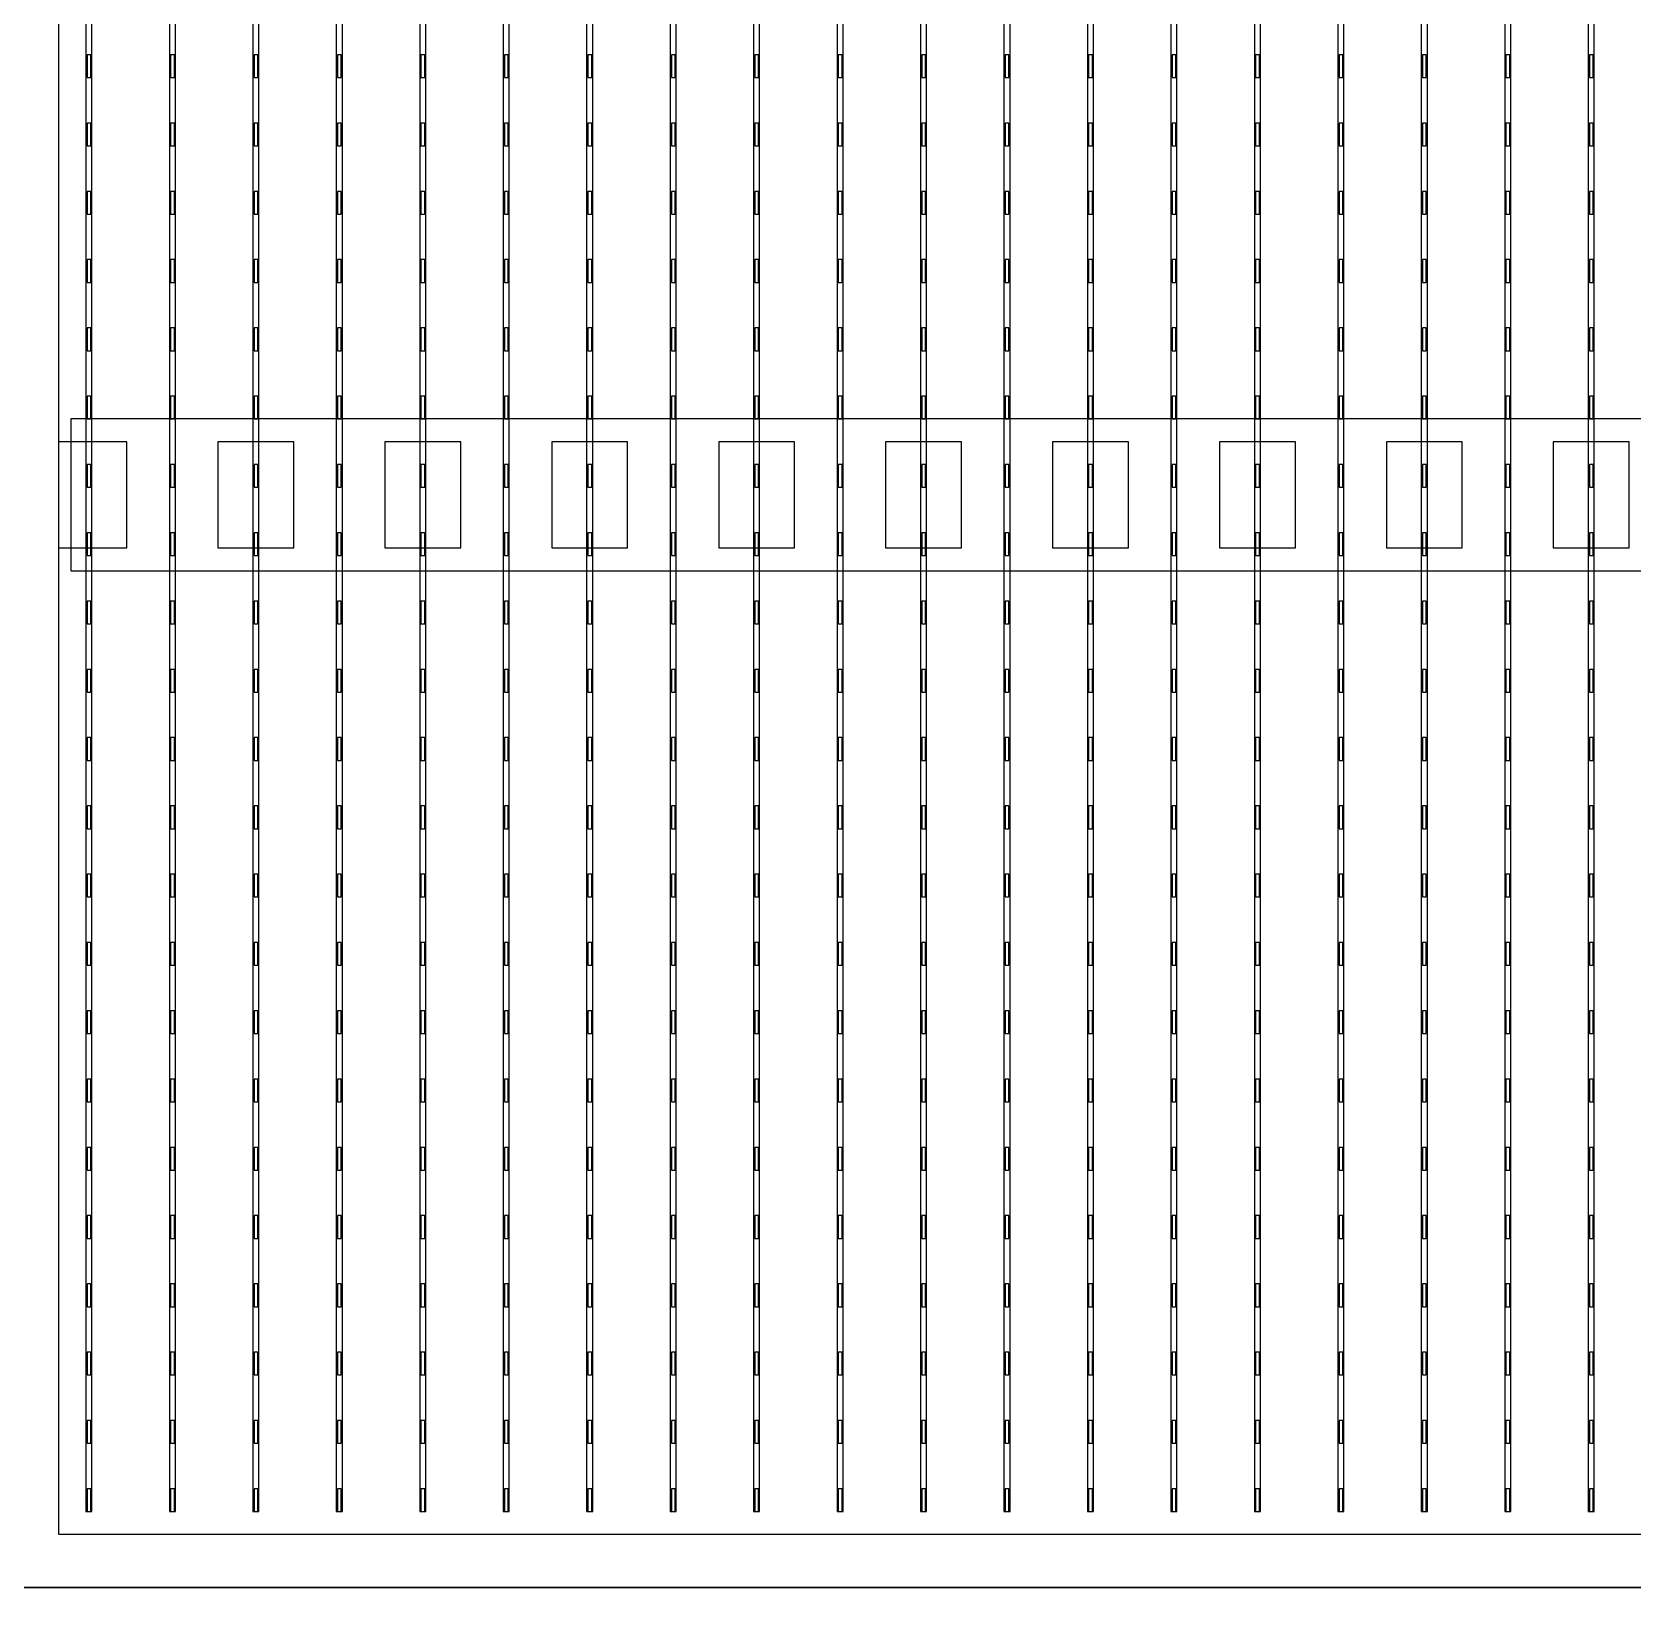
# Model space of a CAD drawing. Header units: millimetres. Extents: x -18 to 142, y -7 to 153.
# Drawn here: x 104.14 to 114.7, y 20.22 to 30.65 of the extents above; entities that cross this region are included whole.
import ezdxf

# ---------------------------------------------------------------- set-up
doc = ezdxf.new("R2010")
doc.units = ezdxf.units.MM
for name, color, linetype in [('BUSBARS', 3, 'Continuous'), ('CELLS', 5, 'Continuous'), ('CONTACT_PADS', 2, 'Continuous'), ('DICING', 4, 'Continuous'), ('FINGERS', 1, 'Continuous'), ('INSULATION', 2, 'Continuous')]:
    doc.layers.add(name, color=color, linetype=linetype)

msp = doc.modelspace()

# ---------------------------------------------------------------- linework, layer by layer
at = {"layer": 'BUSBARS'}
msp.add_lwpolyline([(124.44, 27.1), (124.44, 28.1), (104.4, 28.1), (104.4, 27.1), (124.44, 27.1)], close=True, dxfattribs=at)
at = {"layer": 'CELLS'}
for points in [[(124.87, 20.4), (124.87, 41.3), (103.97, 41.3), (103.97, 20.4), (124.87, 20.4)], [(124.87, -0.5), (124.87, 20.4), (103.97, 20.4), (103.97, -0.5), (124.87, -0.5)]]:
    msp.add_lwpolyline(points, close=True, dxfattribs=at)
at = {"layer": 'CONTACT_PADS'}
for points in [[(104.533, 30.35), (104.533, 30.5), (104.508, 30.5), (104.508, 30.35), (104.533, 30.35)], [(105.083, 30.35), (105.083, 30.5), (105.058, 30.5), (105.058, 30.35), (105.083, 30.35)], [(105.633, 30.35), (105.633, 30.5), (105.608, 30.5), (105.608, 30.35), (105.633, 30.35)], [(106.183, 30.35), (106.183, 30.5), (106.158, 30.5), (106.158, 30.35), (106.183, 30.35)], [(106.733, 30.35), (106.733, 30.5), (106.708, 30.5), (106.708, 30.35), (106.733, 30.35)], [(107.283, 30.35), (107.283, 30.5), (107.258, 30.5), (107.258, 30.35), (107.283, 30.35)], [(107.833, 30.35), (107.833, 30.5), (107.808, 30.5), (107.808, 30.35), (107.833, 30.35)], [(108.383, 30.35), (108.383, 30.5), (108.358, 30.5), (108.358, 30.35), (108.383, 30.35)], [(108.933, 30.35), (108.933, 30.5), (108.908, 30.5), (108.908, 30.35), (108.933, 30.35)], [(109.483, 30.35), (109.483, 30.5), (109.458, 30.5), (109.458, 30.35), (109.483, 30.35)], [(110.033, 30.35), (110.033, 30.5), (110.008, 30.5), (110.008, 30.35), (110.033, 30.35)], [(110.583, 30.35), (110.583, 30.5), (110.558, 30.5), (110.558, 30.35), (110.583, 30.35)], [(111.133, 30.35), (111.133, 30.5), (111.108, 30.5), (111.108, 30.35), (111.133, 30.35)], [(111.683, 30.35), (111.683, 30.5), (111.658, 30.5), (111.658, 30.35), (111.683, 30.35)], [(112.233, 30.35), (112.233, 30.5), (112.208, 30.5), (112.208, 30.35), (112.233, 30.35)], [(112.783, 30.35), (112.783, 30.5), (112.758, 30.5), (112.758, 30.35), (112.783, 30.35)], [(113.333, 30.35), (113.333, 30.5), (113.308, 30.5), (113.308, 30.35), (113.333, 30.35)], [(113.883, 30.35), (113.883, 30.5), (113.858, 30.5), (113.858, 30.35), (113.883, 30.35)], [(114.433, 30.35), (114.433, 30.5), (114.408, 30.5), (114.408, 30.35), (114.433, 30.35)], [(104.533, 29.9), (104.533, 30.05), (104.508, 30.05), (104.508, 29.9), (104.533, 29.9)], [(105.083, 29.9), (105.083, 30.05), (105.058, 30.05), (105.058, 29.9), (105.083, 29.9)], [(105.633, 29.9), (105.633, 30.05), (105.608, 30.05), (105.608, 29.9), (105.633, 29.9)], [(106.183, 29.9), (106.183, 30.05), (106.158, 30.05), (106.158, 29.9), (106.183, 29.9)], [(106.733, 29.9), (106.733, 30.05), (106.708, 30.05), (106.708, 29.9), (106.733, 29.9)], [(107.283, 29.9), (107.283, 30.05), (107.258, 30.05), (107.258, 29.9), (107.283, 29.9)], [(107.833, 29.9), (107.833, 30.05), (107.808, 30.05), (107.808, 29.9), (107.833, 29.9)], [(108.383, 29.9), (108.383, 30.05), (108.358, 30.05), (108.358, 29.9), (108.383, 29.9)], [(108.933, 29.9), (108.933, 30.05), (108.908, 30.05), (108.908, 29.9), (108.933, 29.9)], [(109.483, 29.9), (109.483, 30.05), (109.458, 30.05), (109.458, 29.9), (109.483, 29.9)], [(110.033, 29.9), (110.033, 30.05), (110.008, 30.05), (110.008, 29.9), (110.033, 29.9)], [(110.583, 29.9), (110.583, 30.05), (110.558, 30.05), (110.558, 29.9), (110.583, 29.9)], [(111.133, 29.9), (111.133, 30.05), (111.108, 30.05), (111.108, 29.9), (111.133, 29.9)], [(111.683, 29.9), (111.683, 30.05), (111.658, 30.05), (111.658, 29.9), (111.683, 29.9)], [(112.233, 29.9), (112.233, 30.05), (112.208, 30.05), (112.208, 29.9), (112.233, 29.9)], [(112.783, 29.9), (112.783, 30.05), (112.758, 30.05), (112.758, 29.9), (112.783, 29.9)], [(113.333, 29.9), (113.333, 30.05), (113.308, 30.05), (113.308, 29.9), (113.333, 29.9)], [(113.883, 29.9), (113.883, 30.05), (113.858, 30.05), (113.858, 29.9), (113.883, 29.9)], [(114.433, 29.9), (114.433, 30.05), (114.408, 30.05), (114.408, 29.9), (114.433, 29.9)], [(104.533, 29.45), (104.533, 29.6), (104.508, 29.6), (104.508, 29.45), (104.533, 29.45)], [(105.083, 29.45), (105.083, 29.6), (105.058, 29.6), (105.058, 29.45), (105.083, 29.45)], [(105.633, 29.45), (105.633, 29.6), (105.608, 29.6), (105.608, 29.45), (105.633, 29.45)], [(106.183, 29.45), (106.183, 29.6), (106.158, 29.6), (106.158, 29.45), (106.183, 29.45)], [(106.733, 29.45), (106.733, 29.6), (106.708, 29.6), (106.708, 29.45), (106.733, 29.45)], [(107.283, 29.45), (107.283, 29.6), (107.258, 29.6), (107.258, 29.45), (107.283, 29.45)], [(107.833, 29.45), (107.833, 29.6), (107.808, 29.6), (107.808, 29.45), (107.833, 29.45)], [(108.383, 29.45), (108.383, 29.6), (108.358, 29.6), (108.358, 29.45), (108.383, 29.45)], [(108.933, 29.45), (108.933, 29.6), (108.908, 29.6), (108.908, 29.45), (108.933, 29.45)], [(109.483, 29.45), (109.483, 29.6), (109.458, 29.6), (109.458, 29.45), (109.483, 29.45)], [(110.033, 29.45), (110.033, 29.6), (110.008, 29.6), (110.008, 29.45), (110.033, 29.45)], [(110.583, 29.45), (110.583, 29.6), (110.558, 29.6), (110.558, 29.45), (110.583, 29.45)], [(111.133, 29.45), (111.133, 29.6), (111.108, 29.6), (111.108, 29.45), (111.133, 29.45)], [(111.683, 29.45), (111.683, 29.6), (111.658, 29.6), (111.658, 29.45), (111.683, 29.45)], [(112.233, 29.45), (112.233, 29.6), (112.208, 29.6), (112.208, 29.45), (112.233, 29.45)], [(112.783, 29.45), (112.783, 29.6), (112.758, 29.6), (112.758, 29.45), (112.783, 29.45)], [(113.333, 29.45), (113.333, 29.6), (113.308, 29.6), (113.308, 29.45), (113.333, 29.45)], [(113.883, 29.45), (113.883, 29.6), (113.858, 29.6), (113.858, 29.45), (113.883, 29.45)], [(114.433, 29.45), (114.433, 29.6), (114.408, 29.6), (114.408, 29.45), (114.433, 29.45)], [(104.533, 29), (104.533, 29.15), (104.508, 29.15), (104.508, 29), (104.533, 29)], [(105.083, 29), (105.083, 29.15), (105.058, 29.15), (105.058, 29), (105.083, 29)], [(105.633, 29), (105.633, 29.15), (105.608, 29.15), (105.608, 29), (105.633, 29)], [(106.183, 29), (106.183, 29.15), (106.158, 29.15), (106.158, 29), (106.183, 29)], [(106.733, 29), (106.733, 29.15), (106.708, 29.15), (106.708, 29), (106.733, 29)], [(107.283, 29), (107.283, 29.15), (107.258, 29.15), (107.258, 29), (107.283, 29)], [(107.833, 29), (107.833, 29.15), (107.808, 29.15), (107.808, 29), (107.833, 29)], [(108.383, 29), (108.383, 29.15), (108.358, 29.15), (108.358, 29), (108.383, 29)], [(108.933, 29), (108.933, 29.15), (108.908, 29.15), (108.908, 29), (108.933, 29)], [(109.483, 29), (109.483, 29.15), (109.458, 29.15), (109.458, 29), (109.483, 29)], [(110.033, 29), (110.033, 29.15), (110.008, 29.15), (110.008, 29), (110.033, 29)], [(110.583, 29), (110.583, 29.15), (110.558, 29.15), (110.558, 29), (110.583, 29)], [(111.133, 29), (111.133, 29.15), (111.108, 29.15), (111.108, 29), (111.133, 29)], [(111.683, 29), (111.683, 29.15), (111.658, 29.15), (111.658, 29), (111.683, 29)], [(112.233, 29), (112.233, 29.15), (112.208, 29.15), (112.208, 29), (112.233, 29)], [(112.783, 29), (112.783, 29.15), (112.758, 29.15), (112.758, 29), (112.783, 29)], [(113.333, 29), (113.333, 29.15), (113.308, 29.15), (113.308, 29), (113.333, 29)], [(113.883, 29), (113.883, 29.15), (113.858, 29.15), (113.858, 29), (113.883, 29)], [(114.433, 29), (114.433, 29.15), (114.408, 29.15), (114.408, 29), (114.433, 29)], [(104.533, 28.55), (104.533, 28.7), (104.508, 28.7), (104.508, 28.55), (104.533, 28.55)], [(105.083, 28.55), (105.083, 28.7), (105.058, 28.7), (105.058, 28.55), (105.083, 28.55)], [(105.633, 28.55), (105.633, 28.7), (105.608, 28.7), (105.608, 28.55), (105.633, 28.55)], [(106.183, 28.55), (106.183, 28.7), (106.158, 28.7), (106.158, 28.55), (106.183, 28.55)], [(106.733, 28.55), (106.733, 28.7), (106.708, 28.7), (106.708, 28.55), (106.733, 28.55)], [(107.283, 28.55), (107.283, 28.7), (107.258, 28.7), (107.258, 28.55), (107.283, 28.55)], [(107.833, 28.55), (107.833, 28.7), (107.808, 28.7), (107.808, 28.55), (107.833, 28.55)], [(108.383, 28.55), (108.383, 28.7), (108.358, 28.7), (108.358, 28.55), (108.383, 28.55)], [(108.933, 28.55), (108.933, 28.7), (108.908, 28.7), (108.908, 28.55), (108.933, 28.55)], [(109.483, 28.55), (109.483, 28.7), (109.458, 28.7), (109.458, 28.55), (109.483, 28.55)], [(110.033, 28.55), (110.033, 28.7), (110.008, 28.7), (110.008, 28.55), (110.033, 28.55)], [(110.583, 28.55), (110.583, 28.7), (110.558, 28.7), (110.558, 28.55), (110.583, 28.55)], [(111.133, 28.55), (111.133, 28.7), (111.108, 28.7), (111.108, 28.55), (111.133, 28.55)], [(111.683, 28.55), (111.683, 28.7), (111.658, 28.7), (111.658, 28.55), (111.683, 28.55)], [(112.233, 28.55), (112.233, 28.7), (112.208, 28.7), (112.208, 28.55), (112.233, 28.55)], [(112.783, 28.55), (112.783, 28.7), (112.758, 28.7), (112.758, 28.55), (112.783, 28.55)], [(113.333, 28.55), (113.333, 28.7), (113.308, 28.7), (113.308, 28.55), (113.333, 28.55)], [(113.883, 28.55), (113.883, 28.7), (113.858, 28.7), (113.858, 28.55), (113.883, 28.55)], [(114.433, 28.55), (114.433, 28.7), (114.408, 28.7), (114.408, 28.55), (114.433, 28.55)], [(104.533, 28.1), (104.533, 28.25), (104.508, 28.25), (104.508, 28.1), (104.533, 28.1)], [(105.083, 28.1), (105.083, 28.25), (105.058, 28.25), (105.058, 28.1), (105.083, 28.1)], [(105.633, 28.1), (105.633, 28.25), (105.608, 28.25), (105.608, 28.1), (105.633, 28.1)], [(106.183, 28.1), (106.183, 28.25), (106.158, 28.25), (106.158, 28.1), (106.183, 28.1)], [(106.733, 28.1), (106.733, 28.25), (106.708, 28.25), (106.708, 28.1), (106.733, 28.1)], [(107.283, 28.1), (107.283, 28.25), (107.258, 28.25), (107.258, 28.1), (107.283, 28.1)], [(107.833, 28.1), (107.833, 28.25), (107.808, 28.25), (107.808, 28.1), (107.833, 28.1)], [(108.383, 28.1), (108.383, 28.25), (108.358, 28.25), (108.358, 28.1), (108.383, 28.1)], [(108.933, 28.1), (108.933, 28.25), (108.908, 28.25), (108.908, 28.1), (108.933, 28.1)], [(109.483, 28.1), (109.483, 28.25), (109.458, 28.25), (109.458, 28.1), (109.483, 28.1)], [(110.033, 28.1), (110.033, 28.25), (110.008, 28.25), (110.008, 28.1), (110.033, 28.1)], [(110.583, 28.1), (110.583, 28.25), (110.558, 28.25), (110.558, 28.1), (110.583, 28.1)], [(111.133, 28.1), (111.133, 28.25), (111.108, 28.25), (111.108, 28.1), (111.133, 28.1)], [(111.683, 28.1), (111.683, 28.25), (111.658, 28.25), (111.658, 28.1), (111.683, 28.1)], [(112.233, 28.1), (112.233, 28.25), (112.208, 28.25), (112.208, 28.1), (112.233, 28.1)], [(112.783, 28.1), (112.783, 28.25), (112.758, 28.25), (112.758, 28.1), (112.783, 28.1)], [(113.333, 28.1), (113.333, 28.25), (113.308, 28.25), (113.308, 28.1), (113.333, 28.1)], [(113.883, 28.1), (113.883, 28.25), (113.858, 28.25), (113.858, 28.1), (113.883, 28.1)], [(114.433, 28.1), (114.433, 28.25), (114.408, 28.25), (114.408, 28.1), (114.433, 28.1)], [(104.533, 27.65), (104.533, 27.8), (104.508, 27.8), (104.508, 27.65), (104.533, 27.65)], [(105.083, 27.65), (105.083, 27.8), (105.058, 27.8), (105.058, 27.65), (105.083, 27.65)], [(105.633, 27.65), (105.633, 27.8), (105.608, 27.8), (105.608, 27.65), (105.633, 27.65)], [(106.183, 27.65), (106.183, 27.8), (106.158, 27.8), (106.158, 27.65), (106.183, 27.65)], [(106.733, 27.65), (106.733, 27.8), (106.708, 27.8), (106.708, 27.65), (106.733, 27.65)], [(107.283, 27.65), (107.283, 27.8), (107.258, 27.8), (107.258, 27.65), (107.283, 27.65)], [(107.833, 27.65), (107.833, 27.8), (107.808, 27.8), (107.808, 27.65), (107.833, 27.65)], [(108.383, 27.65), (108.383, 27.8), (108.358, 27.8), (108.358, 27.65), (108.383, 27.65)], [(108.933, 27.65), (108.933, 27.8), (108.908, 27.8), (108.908, 27.65), (108.933, 27.65)], [(109.483, 27.65), (109.483, 27.8), (109.458, 27.8), (109.458, 27.65), (109.483, 27.65)], [(110.033, 27.65), (110.033, 27.8), (110.008, 27.8), (110.008, 27.65), (110.033, 27.65)], [(110.583, 27.65), (110.583, 27.8), (110.558, 27.8), (110.558, 27.65), (110.583, 27.65)], [(111.133, 27.65), (111.133, 27.8), (111.108, 27.8), (111.108, 27.65), (111.133, 27.65)], [(111.683, 27.65), (111.683, 27.8), (111.658, 27.8), (111.658, 27.65), (111.683, 27.65)], [(112.233, 27.65), (112.233, 27.8), (112.208, 27.8), (112.208, 27.65), (112.233, 27.65)], [(112.783, 27.65), (112.783, 27.8), (112.758, 27.8), (112.758, 27.65), (112.783, 27.65)], [(113.333, 27.65), (113.333, 27.8), (113.308, 27.8), (113.308, 27.65), (113.333, 27.65)], [(113.883, 27.65), (113.883, 27.8), (113.858, 27.8), (113.858, 27.65), (113.883, 27.65)], [(114.433, 27.65), (114.433, 27.8), (114.408, 27.8), (114.408, 27.65), (114.433, 27.65)], [(104.533, 27.2), (104.533, 27.35), (104.508, 27.35), (104.508, 27.2), (104.533, 27.2)], [(105.083, 27.2), (105.083, 27.35), (105.058, 27.35), (105.058, 27.2), (105.083, 27.2)], [(105.633, 27.2), (105.633, 27.35), (105.608, 27.35), (105.608, 27.2), (105.633, 27.2)], [(106.183, 27.2), (106.183, 27.35), (106.158, 27.35), (106.158, 27.2), (106.183, 27.2)], [(106.733, 27.2), (106.733, 27.35), (106.708, 27.35), (106.708, 27.2), (106.733, 27.2)], [(107.283, 27.2), (107.283, 27.35), (107.258, 27.35), (107.258, 27.2), (107.283, 27.2)], [(107.833, 27.2), (107.833, 27.35), (107.808, 27.35), (107.808, 27.2), (107.833, 27.2)], [(108.383, 27.2), (108.383, 27.35), (108.358, 27.35), (108.358, 27.2), (108.383, 27.2)], [(108.933, 27.2), (108.933, 27.35), (108.908, 27.35), (108.908, 27.2), (108.933, 27.2)], [(109.483, 27.2), (109.483, 27.35), (109.458, 27.35), (109.458, 27.2), (109.483, 27.2)], [(110.033, 27.2), (110.033, 27.35), (110.008, 27.35), (110.008, 27.2), (110.033, 27.2)], [(110.583, 27.2), (110.583, 27.35), (110.558, 27.35), (110.558, 27.2), (110.583, 27.2)], [(111.133, 27.2), (111.133, 27.35), (111.108, 27.35), (111.108, 27.2), (111.133, 27.2)], [(111.683, 27.2), (111.683, 27.35), (111.658, 27.35), (111.658, 27.2), (111.683, 27.2)], [(112.233, 27.2), (112.233, 27.35), (112.208, 27.35), (112.208, 27.2), (112.233, 27.2)], [(112.783, 27.2), (112.783, 27.35), (112.758, 27.35), (112.758, 27.2), (112.783, 27.2)], [(113.333, 27.2), (113.333, 27.35), (113.308, 27.35), (113.308, 27.2), (113.333, 27.2)], [(113.883, 27.2), (113.883, 27.35), (113.858, 27.35), (113.858, 27.2), (113.883, 27.2)], [(114.433, 27.2), (114.433, 27.35), (114.408, 27.35), (114.408, 27.2), (114.433, 27.2)], [(104.533, 26.75), (104.533, 26.9), (104.508, 26.9), (104.508, 26.75), (104.533, 26.75)], [(105.083, 26.75), (105.083, 26.9), (105.058, 26.9), (105.058, 26.75), (105.083, 26.75)], [(105.633, 26.75), (105.633, 26.9), (105.608, 26.9), (105.608, 26.75), (105.633, 26.75)], [(106.183, 26.75), (106.183, 26.9), (106.158, 26.9), (106.158, 26.75), (106.183, 26.75)], [(106.733, 26.75), (106.733, 26.9), (106.708, 26.9), (106.708, 26.75), (106.733, 26.75)], [(107.283, 26.75), (107.283, 26.9), (107.258, 26.9), (107.258, 26.75), (107.283, 26.75)], [(107.833, 26.75), (107.833, 26.9), (107.808, 26.9), (107.808, 26.75), (107.833, 26.75)], [(108.383, 26.75), (108.383, 26.9), (108.358, 26.9), (108.358, 26.75), (108.383, 26.75)], [(108.933, 26.75), (108.933, 26.9), (108.908, 26.9), (108.908, 26.75), (108.933, 26.75)], [(109.483, 26.75), (109.483, 26.9), (109.458, 26.9), (109.458, 26.75), (109.483, 26.75)], [(110.033, 26.75), (110.033, 26.9), (110.008, 26.9), (110.008, 26.75), (110.033, 26.75)], [(110.583, 26.75), (110.583, 26.9), (110.558, 26.9), (110.558, 26.75), (110.583, 26.75)], [(111.133, 26.75), (111.133, 26.9), (111.108, 26.9), (111.108, 26.75), (111.133, 26.75)], [(111.683, 26.75), (111.683, 26.9), (111.658, 26.9), (111.658, 26.75), (111.683, 26.75)], [(112.233, 26.75), (112.233, 26.9), (112.208, 26.9), (112.208, 26.75), (112.233, 26.75)], [(112.783, 26.75), (112.783, 26.9), (112.758, 26.9), (112.758, 26.75), (112.783, 26.75)], [(113.333, 26.75), (113.333, 26.9), (113.308, 26.9), (113.308, 26.75), (113.333, 26.75)], [(113.883, 26.75), (113.883, 26.9), (113.858, 26.9), (113.858, 26.75), (113.883, 26.75)], [(114.433, 26.75), (114.433, 26.9), (114.408, 26.9), (114.408, 26.75), (114.433, 26.75)], [(104.533, 26.3), (104.533, 26.45), (104.508, 26.45), (104.508, 26.3), (104.533, 26.3)], [(105.083, 26.3), (105.083, 26.45), (105.058, 26.45), (105.058, 26.3), (105.083, 26.3)], [(105.633, 26.3), (105.633, 26.45), (105.608, 26.45), (105.608, 26.3), (105.633, 26.3)], [(106.183, 26.3), (106.183, 26.45), (106.158, 26.45), (106.158, 26.3), (106.183, 26.3)], [(106.733, 26.3), (106.733, 26.45), (106.708, 26.45), (106.708, 26.3), (106.733, 26.3)], [(107.283, 26.3), (107.283, 26.45), (107.258, 26.45), (107.258, 26.3), (107.283, 26.3)], [(107.833, 26.3), (107.833, 26.45), (107.808, 26.45), (107.808, 26.3), (107.833, 26.3)], [(108.383, 26.3), (108.383, 26.45), (108.358, 26.45), (108.358, 26.3), (108.383, 26.3)], [(108.933, 26.3), (108.933, 26.45), (108.908, 26.45), (108.908, 26.3), (108.933, 26.3)], [(109.483, 26.3), (109.483, 26.45), (109.458, 26.45), (109.458, 26.3), (109.483, 26.3)], [(110.033, 26.3), (110.033, 26.45), (110.008, 26.45), (110.008, 26.3), (110.033, 26.3)], [(110.583, 26.3), (110.583, 26.45), (110.558, 26.45), (110.558, 26.3), (110.583, 26.3)], [(111.133, 26.3), (111.133, 26.45), (111.108, 26.45), (111.108, 26.3), (111.133, 26.3)], [(111.683, 26.3), (111.683, 26.45), (111.658, 26.45), (111.658, 26.3), (111.683, 26.3)], [(112.233, 26.3), (112.233, 26.45), (112.208, 26.45), (112.208, 26.3), (112.233, 26.3)], [(112.783, 26.3), (112.783, 26.45), (112.758, 26.45), (112.758, 26.3), (112.783, 26.3)], [(113.333, 26.3), (113.333, 26.45), (113.308, 26.45), (113.308, 26.3), (113.333, 26.3)], [(113.883, 26.3), (113.883, 26.45), (113.858, 26.45), (113.858, 26.3), (113.883, 26.3)], [(114.433, 26.3), (114.433, 26.45), (114.408, 26.45), (114.408, 26.3), (114.433, 26.3)], [(104.533, 25.85), (104.533, 26), (104.508, 26), (104.508, 25.85), (104.533, 25.85)], [(105.083, 25.85), (105.083, 26), (105.058, 26), (105.058, 25.85), (105.083, 25.85)], [(105.633, 25.85), (105.633, 26), (105.608, 26), (105.608, 25.85), (105.633, 25.85)], [(106.183, 25.85), (106.183, 26), (106.158, 26), (106.158, 25.85), (106.183, 25.85)], [(106.733, 25.85), (106.733, 26), (106.708, 26), (106.708, 25.85), (106.733, 25.85)], [(107.283, 25.85), (107.283, 26), (107.258, 26), (107.258, 25.85), (107.283, 25.85)], [(107.833, 25.85), (107.833, 26), (107.808, 26), (107.808, 25.85), (107.833, 25.85)], [(108.383, 25.85), (108.383, 26), (108.358, 26), (108.358, 25.85), (108.383, 25.85)], [(108.933, 25.85), (108.933, 26), (108.908, 26), (108.908, 25.85), (108.933, 25.85)], [(109.483, 25.85), (109.483, 26), (109.458, 26), (109.458, 25.85), (109.483, 25.85)], [(110.033, 25.85), (110.033, 26), (110.008, 26), (110.008, 25.85), (110.033, 25.85)], [(110.583, 25.85), (110.583, 26), (110.558, 26), (110.558, 25.85), (110.583, 25.85)], [(111.133, 25.85), (111.133, 26), (111.108, 26), (111.108, 25.85), (111.133, 25.85)], [(111.683, 25.85), (111.683, 26), (111.658, 26), (111.658, 25.85), (111.683, 25.85)], [(112.233, 25.85), (112.233, 26), (112.208, 26), (112.208, 25.85), (112.233, 25.85)], [(112.783, 25.85), (112.783, 26), (112.758, 26), (112.758, 25.85), (112.783, 25.85)], [(113.333, 25.85), (113.333, 26), (113.308, 26), (113.308, 25.85), (113.333, 25.85)], [(113.883, 25.85), (113.883, 26), (113.858, 26), (113.858, 25.85), (113.883, 25.85)], [(114.433, 25.85), (114.433, 26), (114.408, 26), (114.408, 25.85), (114.433, 25.85)], [(104.533, 25.4), (104.533, 25.55), (104.508, 25.55), (104.508, 25.4), (104.533, 25.4)], [(105.083, 25.4), (105.083, 25.55), (105.058, 25.55), (105.058, 25.4), (105.083, 25.4)], [(105.633, 25.4), (105.633, 25.55), (105.608, 25.55), (105.608, 25.4), (105.633, 25.4)], [(106.183, 25.4), (106.183, 25.55), (106.158, 25.55), (106.158, 25.4), (106.183, 25.4)], [(106.733, 25.4), (106.733, 25.55), (106.708, 25.55), (106.708, 25.4), (106.733, 25.4)], [(107.283, 25.4), (107.283, 25.55), (107.258, 25.55), (107.258, 25.4), (107.283, 25.4)], [(107.833, 25.4), (107.833, 25.55), (107.808, 25.55), (107.808, 25.4), (107.833, 25.4)], [(108.383, 25.4), (108.383, 25.55), (108.358, 25.55), (108.358, 25.4), (108.383, 25.4)], [(108.933, 25.4), (108.933, 25.55), (108.908, 25.55), (108.908, 25.4), (108.933, 25.4)], [(109.483, 25.4), (109.483, 25.55), (109.458, 25.55), (109.458, 25.4), (109.483, 25.4)], [(110.033, 25.4), (110.033, 25.55), (110.008, 25.55), (110.008, 25.4), (110.033, 25.4)], [(110.583, 25.4), (110.583, 25.55), (110.558, 25.55), (110.558, 25.4), (110.583, 25.4)], [(111.133, 25.4), (111.133, 25.55), (111.108, 25.55), (111.108, 25.4), (111.133, 25.4)], [(111.683, 25.4), (111.683, 25.55), (111.658, 25.55), (111.658, 25.4), (111.683, 25.4)], [(112.233, 25.4), (112.233, 25.55), (112.208, 25.55), (112.208, 25.4), (112.233, 25.4)], [(112.783, 25.4), (112.783, 25.55), (112.758, 25.55), (112.758, 25.4), (112.783, 25.4)], [(113.333, 25.4), (113.333, 25.55), (113.308, 25.55), (113.308, 25.4), (113.333, 25.4)], [(113.883, 25.4), (113.883, 25.55), (113.858, 25.55), (113.858, 25.4), (113.883, 25.4)], [(114.433, 25.4), (114.433, 25.55), (114.408, 25.55), (114.408, 25.4), (114.433, 25.4)], [(104.533, 24.95), (104.533, 25.1), (104.508, 25.1), (104.508, 24.95), (104.533, 24.95)], [(105.083, 24.95), (105.083, 25.1), (105.058, 25.1), (105.058, 24.95), (105.083, 24.95)], [(105.633, 24.95), (105.633, 25.1), (105.608, 25.1), (105.608, 24.95), (105.633, 24.95)], [(106.183, 24.95), (106.183, 25.1), (106.158, 25.1), (106.158, 24.95), (106.183, 24.95)], [(106.733, 24.95), (106.733, 25.1), (106.708, 25.1), (106.708, 24.95), (106.733, 24.95)], [(107.283, 24.95), (107.283, 25.1), (107.258, 25.1), (107.258, 24.95), (107.283, 24.95)], [(107.833, 24.95), (107.833, 25.1), (107.808, 25.1), (107.808, 24.95), (107.833, 24.95)], [(108.383, 24.95), (108.383, 25.1), (108.358, 25.1), (108.358, 24.95), (108.383, 24.95)], [(108.933, 24.95), (108.933, 25.1), (108.908, 25.1), (108.908, 24.95), (108.933, 24.95)], [(109.483, 24.95), (109.483, 25.1), (109.458, 25.1), (109.458, 24.95), (109.483, 24.95)], [(110.033, 24.95), (110.033, 25.1), (110.008, 25.1), (110.008, 24.95), (110.033, 24.95)], [(110.583, 24.95), (110.583, 25.1), (110.558, 25.1), (110.558, 24.95), (110.583, 24.95)], [(111.133, 24.95), (111.133, 25.1), (111.108, 25.1), (111.108, 24.95), (111.133, 24.95)], [(111.683, 24.95), (111.683, 25.1), (111.658, 25.1), (111.658, 24.95), (111.683, 24.95)], [(112.233, 24.95), (112.233, 25.1), (112.208, 25.1), (112.208, 24.95), (112.233, 24.95)], [(112.783, 24.95), (112.783, 25.1), (112.758, 25.1), (112.758, 24.95), (112.783, 24.95)], [(113.333, 24.95), (113.333, 25.1), (113.308, 25.1), (113.308, 24.95), (113.333, 24.95)], [(113.883, 24.95), (113.883, 25.1), (113.858, 25.1), (113.858, 24.95), (113.883, 24.95)], [(114.433, 24.95), (114.433, 25.1), (114.408, 25.1), (114.408, 24.95), (114.433, 24.95)], [(104.533, 24.5), (104.533, 24.65), (104.508, 24.65), (104.508, 24.5), (104.533, 24.5)], [(105.083, 24.5), (105.083, 24.65), (105.058, 24.65), (105.058, 24.5), (105.083, 24.5)], [(105.633, 24.5), (105.633, 24.65), (105.608, 24.65), (105.608, 24.5), (105.633, 24.5)], [(106.183, 24.5), (106.183, 24.65), (106.158, 24.65), (106.158, 24.5), (106.183, 24.5)], [(106.733, 24.5), (106.733, 24.65), (106.708, 24.65), (106.708, 24.5), (106.733, 24.5)], [(107.283, 24.5), (107.283, 24.65), (107.258, 24.65), (107.258, 24.5), (107.283, 24.5)], [(107.833, 24.5), (107.833, 24.65), (107.808, 24.65), (107.808, 24.5), (107.833, 24.5)], [(108.383, 24.5), (108.383, 24.65), (108.358, 24.65), (108.358, 24.5), (108.383, 24.5)], [(108.933, 24.5), (108.933, 24.65), (108.908, 24.65), (108.908, 24.5), (108.933, 24.5)], [(109.483, 24.5), (109.483, 24.65), (109.458, 24.65), (109.458, 24.5), (109.483, 24.5)], [(110.033, 24.5), (110.033, 24.65), (110.008, 24.65), (110.008, 24.5), (110.033, 24.5)], [(110.583, 24.5), (110.583, 24.65), (110.558, 24.65), (110.558, 24.5), (110.583, 24.5)], [(111.133, 24.5), (111.133, 24.65), (111.108, 24.65), (111.108, 24.5), (111.133, 24.5)], [(111.683, 24.5), (111.683, 24.65), (111.658, 24.65), (111.658, 24.5), (111.683, 24.5)], [(112.233, 24.5), (112.233, 24.65), (112.208, 24.65), (112.208, 24.5), (112.233, 24.5)], [(112.783, 24.5), (112.783, 24.65), (112.758, 24.65), (112.758, 24.5), (112.783, 24.5)], [(113.333, 24.5), (113.333, 24.65), (113.308, 24.65), (113.308, 24.5), (113.333, 24.5)], [(113.883, 24.5), (113.883, 24.65), (113.858, 24.65), (113.858, 24.5), (113.883, 24.5)], [(114.433, 24.5), (114.433, 24.65), (114.408, 24.65), (114.408, 24.5), (114.433, 24.5)], [(104.533, 24.05), (104.533, 24.2), (104.508, 24.2), (104.508, 24.05), (104.533, 24.05)], [(105.083, 24.05), (105.083, 24.2), (105.058, 24.2), (105.058, 24.05), (105.083, 24.05)], [(105.633, 24.05), (105.633, 24.2), (105.608, 24.2), (105.608, 24.05), (105.633, 24.05)], [(106.183, 24.05), (106.183, 24.2), (106.158, 24.2), (106.158, 24.05), (106.183, 24.05)], [(106.733, 24.05), (106.733, 24.2), (106.708, 24.2), (106.708, 24.05), (106.733, 24.05)], [(107.283, 24.05), (107.283, 24.2), (107.258, 24.2), (107.258, 24.05), (107.283, 24.05)], [(107.833, 24.05), (107.833, 24.2), (107.808, 24.2), (107.808, 24.05), (107.833, 24.05)], [(108.383, 24.05), (108.383, 24.2), (108.358, 24.2), (108.358, 24.05), (108.383, 24.05)], [(108.933, 24.05), (108.933, 24.2), (108.908, 24.2), (108.908, 24.05), (108.933, 24.05)], [(109.483, 24.05), (109.483, 24.2), (109.458, 24.2), (109.458, 24.05), (109.483, 24.05)], [(110.033, 24.05), (110.033, 24.2), (110.008, 24.2), (110.008, 24.05), (110.033, 24.05)], [(110.583, 24.05), (110.583, 24.2), (110.558, 24.2), (110.558, 24.05), (110.583, 24.05)], [(111.133, 24.05), (111.133, 24.2), (111.108, 24.2), (111.108, 24.05), (111.133, 24.05)], [(111.683, 24.05), (111.683, 24.2), (111.658, 24.2), (111.658, 24.05), (111.683, 24.05)], [(112.233, 24.05), (112.233, 24.2), (112.208, 24.2), (112.208, 24.05), (112.233, 24.05)], [(112.783, 24.05), (112.783, 24.2), (112.758, 24.2), (112.758, 24.05), (112.783, 24.05)], [(113.333, 24.05), (113.333, 24.2), (113.308, 24.2), (113.308, 24.05), (113.333, 24.05)], [(113.883, 24.05), (113.883, 24.2), (113.858, 24.2), (113.858, 24.05), (113.883, 24.05)], [(114.433, 24.05), (114.433, 24.2), (114.408, 24.2), (114.408, 24.05), (114.433, 24.05)], [(104.533, 23.6), (104.533, 23.75), (104.508, 23.75), (104.508, 23.6), (104.533, 23.6)], [(105.083, 23.6), (105.083, 23.75), (105.058, 23.75), (105.058, 23.6), (105.083, 23.6)], [(105.633, 23.6), (105.633, 23.75), (105.608, 23.75), (105.608, 23.6), (105.633, 23.6)], [(106.183, 23.6), (106.183, 23.75), (106.158, 23.75), (106.158, 23.6), (106.183, 23.6)], [(106.733, 23.6), (106.733, 23.75), (106.708, 23.75), (106.708, 23.6), (106.733, 23.6)], [(107.283, 23.6), (107.283, 23.75), (107.258, 23.75), (107.258, 23.6), (107.283, 23.6)], [(107.833, 23.6), (107.833, 23.75), (107.808, 23.75), (107.808, 23.6), (107.833, 23.6)], [(108.383, 23.6), (108.383, 23.75), (108.358, 23.75), (108.358, 23.6), (108.383, 23.6)], [(108.933, 23.6), (108.933, 23.75), (108.908, 23.75), (108.908, 23.6), (108.933, 23.6)], [(109.483, 23.6), (109.483, 23.75), (109.458, 23.75), (109.458, 23.6), (109.483, 23.6)], [(110.033, 23.6), (110.033, 23.75), (110.008, 23.75), (110.008, 23.6), (110.033, 23.6)], [(110.583, 23.6), (110.583, 23.75), (110.558, 23.75), (110.558, 23.6), (110.583, 23.6)], [(111.133, 23.6), (111.133, 23.75), (111.108, 23.75), (111.108, 23.6), (111.133, 23.6)], [(111.683, 23.6), (111.683, 23.75), (111.658, 23.75), (111.658, 23.6), (111.683, 23.6)], [(112.233, 23.6), (112.233, 23.75), (112.208, 23.75), (112.208, 23.6), (112.233, 23.6)], [(112.783, 23.6), (112.783, 23.75), (112.758, 23.75), (112.758, 23.6), (112.783, 23.6)], [(113.333, 23.6), (113.333, 23.75), (113.308, 23.75), (113.308, 23.6), (113.333, 23.6)], [(113.883, 23.6), (113.883, 23.75), (113.858, 23.75), (113.858, 23.6), (113.883, 23.6)], [(114.433, 23.6), (114.433, 23.75), (114.408, 23.75), (114.408, 23.6), (114.433, 23.6)], [(104.533, 23.15), (104.533, 23.3), (104.508, 23.3), (104.508, 23.15), (104.533, 23.15)], [(105.083, 23.15), (105.083, 23.3), (105.058, 23.3), (105.058, 23.15), (105.083, 23.15)], [(105.633, 23.15), (105.633, 23.3), (105.608, 23.3), (105.608, 23.15), (105.633, 23.15)], [(106.183, 23.15), (106.183, 23.3), (106.158, 23.3), (106.158, 23.15), (106.183, 23.15)], [(106.733, 23.15), (106.733, 23.3), (106.708, 23.3), (106.708, 23.15), (106.733, 23.15)], [(107.283, 23.15), (107.283, 23.3), (107.258, 23.3), (107.258, 23.15), (107.283, 23.15)], [(107.833, 23.15), (107.833, 23.3), (107.808, 23.3), (107.808, 23.15), (107.833, 23.15)], [(108.383, 23.15), (108.383, 23.3), (108.358, 23.3), (108.358, 23.15), (108.383, 23.15)], [(108.933, 23.15), (108.933, 23.3), (108.908, 23.3), (108.908, 23.15), (108.933, 23.15)], [(109.483, 23.15), (109.483, 23.3), (109.458, 23.3), (109.458, 23.15), (109.483, 23.15)], [(110.033, 23.15), (110.033, 23.3), (110.008, 23.3), (110.008, 23.15), (110.033, 23.15)], [(110.583, 23.15), (110.583, 23.3), (110.558, 23.3), (110.558, 23.15), (110.583, 23.15)], [(111.133, 23.15), (111.133, 23.3), (111.108, 23.3), (111.108, 23.15), (111.133, 23.15)], [(111.683, 23.15), (111.683, 23.3), (111.658, 23.3), (111.658, 23.15), (111.683, 23.15)], [(112.233, 23.15), (112.233, 23.3), (112.208, 23.3), (112.208, 23.15), (112.233, 23.15)], [(112.783, 23.15), (112.783, 23.3), (112.758, 23.3), (112.758, 23.15), (112.783, 23.15)], [(113.333, 23.15), (113.333, 23.3), (113.308, 23.3), (113.308, 23.15), (113.333, 23.15)], [(113.883, 23.15), (113.883, 23.3), (113.858, 23.3), (113.858, 23.15), (113.883, 23.15)], [(114.433, 23.15), (114.433, 23.3), (114.408, 23.3), (114.408, 23.15), (114.433, 23.15)], [(104.533, 22.7), (104.533, 22.85), (104.508, 22.85), (104.508, 22.7), (104.533, 22.7)], [(105.083, 22.7), (105.083, 22.85), (105.058, 22.85), (105.058, 22.7), (105.083, 22.7)], [(105.633, 22.7), (105.633, 22.85), (105.608, 22.85), (105.608, 22.7), (105.633, 22.7)], [(106.183, 22.7), (106.183, 22.85), (106.158, 22.85), (106.158, 22.7), (106.183, 22.7)], [(106.733, 22.7), (106.733, 22.85), (106.708, 22.85), (106.708, 22.7), (106.733, 22.7)], [(107.283, 22.7), (107.283, 22.85), (107.258, 22.85), (107.258, 22.7), (107.283, 22.7)], [(107.833, 22.7), (107.833, 22.85), (107.808, 22.85), (107.808, 22.7), (107.833, 22.7)], [(108.383, 22.7), (108.383, 22.85), (108.358, 22.85), (108.358, 22.7), (108.383, 22.7)], [(108.933, 22.7), (108.933, 22.85), (108.908, 22.85), (108.908, 22.7), (108.933, 22.7)], [(109.483, 22.7), (109.483, 22.85), (109.458, 22.85), (109.458, 22.7), (109.483, 22.7)], [(110.033, 22.7), (110.033, 22.85), (110.008, 22.85), (110.008, 22.7), (110.033, 22.7)], [(110.583, 22.7), (110.583, 22.85), (110.558, 22.85), (110.558, 22.7), (110.583, 22.7)], [(111.133, 22.7), (111.133, 22.85), (111.108, 22.85), (111.108, 22.7), (111.133, 22.7)], [(111.683, 22.7), (111.683, 22.85), (111.658, 22.85), (111.658, 22.7), (111.683, 22.7)], [(112.233, 22.7), (112.233, 22.85), (112.208, 22.85), (112.208, 22.7), (112.233, 22.7)], [(112.783, 22.7), (112.783, 22.85), (112.758, 22.85), (112.758, 22.7), (112.783, 22.7)], [(113.333, 22.7), (113.333, 22.85), (113.308, 22.85), (113.308, 22.7), (113.333, 22.7)], [(113.883, 22.7), (113.883, 22.85), (113.858, 22.85), (113.858, 22.7), (113.883, 22.7)], [(114.433, 22.7), (114.433, 22.85), (114.408, 22.85), (114.408, 22.7), (114.433, 22.7)], [(104.533, 22.25), (104.533, 22.4), (104.508, 22.4), (104.508, 22.25), (104.533, 22.25)], [(105.083, 22.25), (105.083, 22.4), (105.058, 22.4), (105.058, 22.25), (105.083, 22.25)], [(105.633, 22.25), (105.633, 22.4), (105.608, 22.4), (105.608, 22.25), (105.633, 22.25)], [(106.183, 22.25), (106.183, 22.4), (106.158, 22.4), (106.158, 22.25), (106.183, 22.25)], [(106.733, 22.25), (106.733, 22.4), (106.708, 22.4), (106.708, 22.25), (106.733, 22.25)], [(107.283, 22.25), (107.283, 22.4), (107.258, 22.4), (107.258, 22.25), (107.283, 22.25)], [(107.833, 22.25), (107.833, 22.4), (107.808, 22.4), (107.808, 22.25), (107.833, 22.25)], [(108.383, 22.25), (108.383, 22.4), (108.358, 22.4), (108.358, 22.25), (108.383, 22.25)], [(108.933, 22.25), (108.933, 22.4), (108.908, 22.4), (108.908, 22.25), (108.933, 22.25)], [(109.483, 22.25), (109.483, 22.4), (109.458, 22.4), (109.458, 22.25), (109.483, 22.25)], [(110.033, 22.25), (110.033, 22.4), (110.008, 22.4), (110.008, 22.25), (110.033, 22.25)], [(110.583, 22.25), (110.583, 22.4), (110.558, 22.4), (110.558, 22.25), (110.583, 22.25)], [(111.133, 22.25), (111.133, 22.4), (111.108, 22.4), (111.108, 22.25), (111.133, 22.25)], [(111.683, 22.25), (111.683, 22.4), (111.658, 22.4), (111.658, 22.25), (111.683, 22.25)], [(112.233, 22.25), (112.233, 22.4), (112.208, 22.4), (112.208, 22.25), (112.233, 22.25)], [(112.783, 22.25), (112.783, 22.4), (112.758, 22.4), (112.758, 22.25), (112.783, 22.25)], [(113.333, 22.25), (113.333, 22.4), (113.308, 22.4), (113.308, 22.25), (113.333, 22.25)], [(113.883, 22.25), (113.883, 22.4), (113.858, 22.4), (113.858, 22.25), (113.883, 22.25)], [(114.433, 22.25), (114.433, 22.4), (114.408, 22.4), (114.408, 22.25), (114.433, 22.25)], [(104.533, 21.8), (104.533, 21.95), (104.508, 21.95), (104.508, 21.8), (104.533, 21.8)], [(105.083, 21.8), (105.083, 21.95), (105.058, 21.95), (105.058, 21.8), (105.083, 21.8)], [(105.633, 21.8), (105.633, 21.95), (105.608, 21.95), (105.608, 21.8), (105.633, 21.8)], [(106.183, 21.8), (106.183, 21.95), (106.158, 21.95), (106.158, 21.8), (106.183, 21.8)], [(106.733, 21.8), (106.733, 21.95), (106.708, 21.95), (106.708, 21.8), (106.733, 21.8)], [(107.283, 21.8), (107.283, 21.95), (107.258, 21.95), (107.258, 21.8), (107.283, 21.8)], [(107.833, 21.8), (107.833, 21.95), (107.808, 21.95), (107.808, 21.8), (107.833, 21.8)], [(108.383, 21.8), (108.383, 21.95), (108.358, 21.95), (108.358, 21.8), (108.383, 21.8)], [(108.933, 21.8), (108.933, 21.95), (108.908, 21.95), (108.908, 21.8), (108.933, 21.8)], [(109.483, 21.8), (109.483, 21.95), (109.458, 21.95), (109.458, 21.8), (109.483, 21.8)], [(110.033, 21.8), (110.033, 21.95), (110.008, 21.95), (110.008, 21.8), (110.033, 21.8)], [(110.583, 21.8), (110.583, 21.95), (110.558, 21.95), (110.558, 21.8), (110.583, 21.8)], [(111.133, 21.8), (111.133, 21.95), (111.108, 21.95), (111.108, 21.8), (111.133, 21.8)], [(111.683, 21.8), (111.683, 21.95), (111.658, 21.95), (111.658, 21.8), (111.683, 21.8)], [(112.233, 21.8), (112.233, 21.95), (112.208, 21.95), (112.208, 21.8), (112.233, 21.8)], [(112.783, 21.8), (112.783, 21.95), (112.758, 21.95), (112.758, 21.8), (112.783, 21.8)], [(113.333, 21.8), (113.333, 21.95), (113.308, 21.95), (113.308, 21.8), (113.333, 21.8)], [(113.883, 21.8), (113.883, 21.95), (113.858, 21.95), (113.858, 21.8), (113.883, 21.8)], [(114.433, 21.8), (114.433, 21.95), (114.408, 21.95), (114.408, 21.8), (114.433, 21.8)], [(104.533, 21.35), (104.533, 21.5), (104.508, 21.5), (104.508, 21.35), (104.533, 21.35)], [(105.083, 21.35), (105.083, 21.5), (105.058, 21.5), (105.058, 21.35), (105.083, 21.35)], [(105.633, 21.35), (105.633, 21.5), (105.608, 21.5), (105.608, 21.35), (105.633, 21.35)], [(106.183, 21.35), (106.183, 21.5), (106.158, 21.5), (106.158, 21.35), (106.183, 21.35)], [(106.733, 21.35), (106.733, 21.5), (106.708, 21.5), (106.708, 21.35), (106.733, 21.35)], [(107.283, 21.35), (107.283, 21.5), (107.258, 21.5), (107.258, 21.35), (107.283, 21.35)], [(107.833, 21.35), (107.833, 21.5), (107.808, 21.5), (107.808, 21.35), (107.833, 21.35)], [(108.383, 21.35), (108.383, 21.5), (108.358, 21.5), (108.358, 21.35), (108.383, 21.35)], [(108.933, 21.35), (108.933, 21.5), (108.908, 21.5), (108.908, 21.35), (108.933, 21.35)], [(109.483, 21.35), (109.483, 21.5), (109.458, 21.5), (109.458, 21.35), (109.483, 21.35)], [(110.033, 21.35), (110.033, 21.5), (110.008, 21.5), (110.008, 21.35), (110.033, 21.35)], [(110.583, 21.35), (110.583, 21.5), (110.558, 21.5), (110.558, 21.35), (110.583, 21.35)], [(111.133, 21.35), (111.133, 21.5), (111.108, 21.5), (111.108, 21.35), (111.133, 21.35)], [(111.683, 21.35), (111.683, 21.5), (111.658, 21.5), (111.658, 21.35), (111.683, 21.35)], [(112.233, 21.35), (112.233, 21.5), (112.208, 21.5), (112.208, 21.35), (112.233, 21.35)], [(112.783, 21.35), (112.783, 21.5), (112.758, 21.5), (112.758, 21.35), (112.783, 21.35)], [(113.333, 21.35), (113.333, 21.5), (113.308, 21.5), (113.308, 21.35), (113.333, 21.35)], [(113.883, 21.35), (113.883, 21.5), (113.858, 21.5), (113.858, 21.35), (113.883, 21.35)], [(114.433, 21.35), (114.433, 21.5), (114.408, 21.5), (114.408, 21.35), (114.433, 21.35)], [(104.533, 20.9), (104.533, 21.05), (104.508, 21.05), (104.508, 20.9), (104.533, 20.9)], [(105.083, 20.9), (105.083, 21.05), (105.058, 21.05), (105.058, 20.9), (105.083, 20.9)], [(105.633, 20.9), (105.633, 21.05), (105.608, 21.05), (105.608, 20.9), (105.633, 20.9)], [(106.183, 20.9), (106.183, 21.05), (106.158, 21.05), (106.158, 20.9), (106.183, 20.9)], [(106.733, 20.9), (106.733, 21.05), (106.708, 21.05), (106.708, 20.9), (106.733, 20.9)], [(107.283, 20.9), (107.283, 21.05), (107.258, 21.05), (107.258, 20.9), (107.283, 20.9)], [(107.833, 20.9), (107.833, 21.05), (107.808, 21.05), (107.808, 20.9), (107.833, 20.9)], [(108.383, 20.9), (108.383, 21.05), (108.358, 21.05), (108.358, 20.9), (108.383, 20.9)], [(108.933, 20.9), (108.933, 21.05), (108.908, 21.05), (108.908, 20.9), (108.933, 20.9)], [(109.483, 20.9), (109.483, 21.05), (109.458, 21.05), (109.458, 20.9), (109.483, 20.9)], [(110.033, 20.9), (110.033, 21.05), (110.008, 21.05), (110.008, 20.9), (110.033, 20.9)], [(110.583, 20.9), (110.583, 21.05), (110.558, 21.05), (110.558, 20.9), (110.583, 20.9)], [(111.133, 20.9), (111.133, 21.05), (111.108, 21.05), (111.108, 20.9), (111.133, 20.9)], [(111.683, 20.9), (111.683, 21.05), (111.658, 21.05), (111.658, 20.9), (111.683, 20.9)], [(112.233, 20.9), (112.233, 21.05), (112.208, 21.05), (112.208, 20.9), (112.233, 20.9)], [(112.783, 20.9), (112.783, 21.05), (112.758, 21.05), (112.758, 20.9), (112.783, 20.9)], [(113.333, 20.9), (113.333, 21.05), (113.308, 21.05), (113.308, 20.9), (113.333, 20.9)], [(113.883, 20.9), (113.883, 21.05), (113.858, 21.05), (113.858, 20.9), (113.883, 20.9)], [(114.433, 20.9), (114.433, 21.05), (114.408, 21.05), (114.408, 20.9), (114.433, 20.9)]]:
    msp.add_lwpolyline(points, close=True, dxfattribs=at)
at = {"layer": 'DICING'}
for q in [(121.27, 20.4), (142.17, 20.4), (142.17, 20.4), (142.17, 20.4), (142.17, 20.4), (142.17, 20.4), (142.17, 20.4), (142.17, 20.4), (142.17, 20.4), (142.17, 20.4), (142.17, 20.4), (142.17, 20.4), (142.17, 20.4), (142.17, 20.4), (142.17, 20.4), (142.17, 20.4), (142.17, 20.4), (142.17, 20.4), (142.17, 20.4), (142.17, 20.4), (142.17, 20.4), (142.17, 20.4), (142.17, 20.4), (142.17, 20.4), (142.17, 20.4), (142.17, 20.4), (142.17, 20.4), (142.17, 20.4), (142.17, 20.4), (142.17, 20.4), (142.17, 20.4), (142.17, 20.4), (142.17, 20.4), (142.17, 20.4), (142.17, 20.4), (142.17, 20.4), (142.17, 20.4), (142.17, 20.4)]:
    msp.add_line((-17.83, 20.4), q, dxfattribs=at)
at = {"layer": 'FINGERS'}
for points in [[(104.54, 20.9), (104.54, 40.8), (104.5, 40.8), (104.5, 20.9), (104.54, 20.9)], [(105.09, 20.9), (105.09, 40.8), (105.05, 40.8), (105.05, 20.9), (105.09, 20.9)], [(105.64, 20.9), (105.64, 40.8), (105.6, 40.8), (105.6, 20.9), (105.64, 20.9)], [(106.19, 20.9), (106.19, 40.8), (106.15, 40.8), (106.15, 20.9), (106.19, 20.9)], [(106.74, 20.9), (106.74, 40.8), (106.7, 40.8), (106.7, 20.9), (106.74, 20.9)], [(107.29, 20.9), (107.29, 40.8), (107.25, 40.8), (107.25, 20.9), (107.29, 20.9)], [(107.84, 20.9), (107.84, 40.8), (107.8, 40.8), (107.8, 20.9), (107.84, 20.9)], [(108.39, 20.9), (108.39, 40.8), (108.35, 40.8), (108.35, 20.9), (108.39, 20.9)], [(108.94, 20.9), (108.94, 40.8), (108.9, 40.8), (108.9, 20.9), (108.94, 20.9)], [(109.49, 20.9), (109.49, 40.8), (109.45, 40.8), (109.45, 20.9), (109.49, 20.9)], [(110.04, 20.9), (110.04, 40.8), (110, 40.8), (110, 20.9), (110.04, 20.9)], [(110.59, 20.9), (110.59, 40.8), (110.55, 40.8), (110.55, 20.9), (110.59, 20.9)], [(111.14, 20.9), (111.14, 40.8), (111.1, 40.8), (111.1, 20.9), (111.14, 20.9)], [(111.69, 20.9), (111.69, 40.8), (111.65, 40.8), (111.65, 20.9), (111.69, 20.9)], [(112.24, 20.9), (112.24, 40.8), (112.2, 40.8), (112.2, 20.9), (112.24, 20.9)], [(112.79, 20.9), (112.79, 40.8), (112.75, 40.8), (112.75, 20.9), (112.79, 20.9)], [(113.34, 20.9), (113.34, 40.8), (113.3, 40.8), (113.3, 20.9), (113.34, 20.9)], [(113.89, 20.9), (113.89, 40.8), (113.85, 40.8), (113.85, 20.9), (113.89, 20.9)], [(114.44, 20.9), (114.44, 40.8), (114.4, 40.8), (114.4, 20.9), (114.44, 20.9)]]:
    msp.add_lwpolyline(points, close=True, dxfattribs=at)
at = {"layer": 'INSULATION'}
for points in [[(124.52, 20.75), (124.52, 40.95), (104.32, 40.95), (104.32, 20.75), (124.52, 20.75)], [(104.77, 27.25), (104.77, 27.95), (104.32, 27.95), (104.32, 27.25), (104.77, 27.25)], [(105.87, 27.25), (105.87, 27.95), (105.37, 27.95), (105.37, 27.25), (105.87, 27.25)], [(106.97, 27.25), (106.97, 27.95), (106.47, 27.95), (106.47, 27.25), (106.97, 27.25)], [(108.07, 27.25), (108.07, 27.95), (107.57, 27.95), (107.57, 27.25), (108.07, 27.25)], [(109.17, 27.25), (109.17, 27.95), (108.67, 27.95), (108.67, 27.25), (109.17, 27.25)], [(110.27, 27.25), (110.27, 27.95), (109.77, 27.95), (109.77, 27.25), (110.27, 27.25)], [(111.37, 27.25), (111.37, 27.95), (110.87, 27.95), (110.87, 27.25), (111.37, 27.25)], [(112.47, 27.25), (112.47, 27.95), (111.97, 27.95), (111.97, 27.25), (112.47, 27.25)], [(113.57, 27.25), (113.57, 27.95), (113.07, 27.95), (113.07, 27.25), (113.57, 27.25)], [(114.67, 27.25), (114.67, 27.95), (114.17, 27.95), (114.17, 27.25), (114.67, 27.25)]]:
    msp.add_lwpolyline(points, close=True, dxfattribs=at)

doc.saveas('drawing.dxf')
